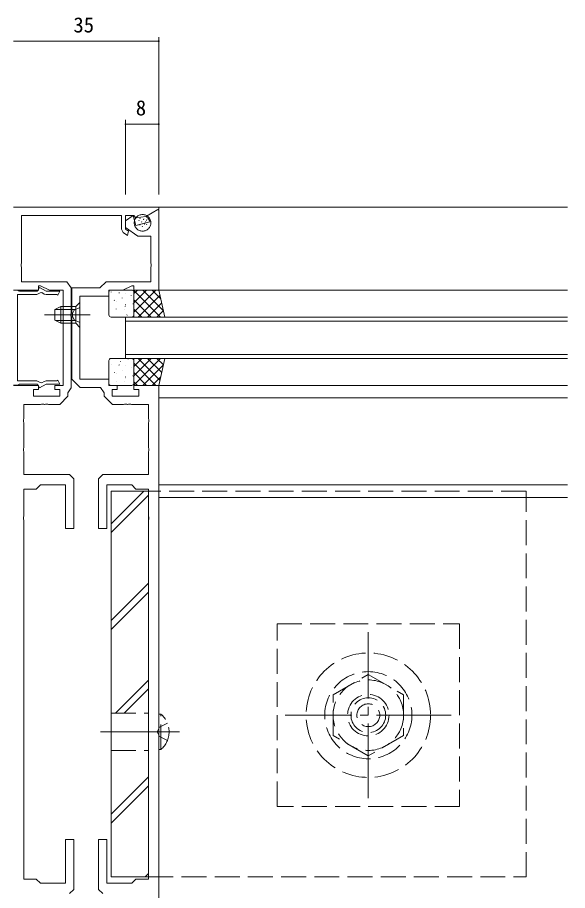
# Model space of a CAD drawing. Units: millimetres, scale not verified. Extents: x -594 to 539, y -420 to 386.
# Drawn here: x -101.5 to 31, y -302.8 to -92.3 of the extents above; entities that cross this region are included whole.
import ezdxf
from ezdxf.enums import TextEntityAlignment as Align

# ---------------------------------------------------------------- set-up
doc = ezdxf.new("R2010")
doc.units = ezdxf.units.MM
doc.header["$LTSCALE"] = 2
for name, pattern in [('CHAIN2', [12, 9, -1, 1, -1]), ('DASHED3', [4, 3, -1]), ('DOUBLE_CHAIN2', [12.8, 9, -1, 0.6, -0.6, 0.6, -1])]:
    doc.linetypes.add(name, pattern=pattern)
for name, color, linetype, lineweight in [('0-3_YKK_11', 7, 'Continuous', 9), ('0-4_YKK_12', 2, 'Continuous', 9), ('0-6_YKK_13', 4, 'Continuous', 9), ('0-7_YKK_D', 6, 'Continuous', 9)]:
    doc.layers.add(name, color=color, linetype=linetype, lineweight=lineweight)
doc.styles.add('ＭＳ ゴシック', font='')
doc.styles.get('ＭＳ ゴシック').set_extended_font_data('MS Gothic')

msp = doc.modelspace()

# ---------------------------------------------------------------- linework, layer by layer
at = {"layer": '0-3_YKK_11'}
for points in [[(-75.017, -143.666), (-75.5, -143.328), (-75.5, -140), (-73.49, -140), (-73, -140.584), (-70.6, -140.29), (-67.5, -138.5), (-67.5, -138), (-102.5, -138)], [(-67.5, -337), (-67.5, -181), (-73.5, -181), (-73.5, -182), (-72.3, -182), (-72.3, -183.6), (-78.7, -183.6), (-78.7, -182), (-77.5, -182), (-77.5, -181), (-79.5, -181), (-79.5, -179.5), (-86.5, -179.5), (-86.5, -159.5), (-79.5, -159.5), (-79.5, -158), (-76.144, -158), (-74, -157), (-73.5, -157), (-73.5, -158), (-67.5, -158), (-67.5, -138.731), (-67.7, -138.615), (-70.449, -140.203), (-70.449, -140.434), (-70.168, -140.597), (-69.702, -141.204), (-69.61, -141.547), (-72.99, -142.453), (-73.647, -140.002), (-75.5, -141.3), (-75.5, -142.899), (-72.5, -145), (-69.43, -145), (-69.43, -151.542), (-69.31, -151.725), (-69.31, -152.275), (-69.43, -152.458), (-69.43, -156), (-80.2, -156)], [(-100, -202.5), (-100, -196.958), (-100.12, -196.775), (-100.12, -196.225), (-100, -196.042), (-100, -189.958), (-100.12, -189.775), (-100.12, -189.225), (-100, -189.042), (-100, -185.6), (-95.958, -185.6), (-95.775, -185.48), (-95.225, -185.48), (-95.042, -185.6), (-94.958, -185.6), (-94.775, -185.48), (-94.225, -185.48), (-94.042, -185.6), (-91.37, -185.6), (-89.37, -183.6), (-89.37, -182.743), (-88.57, -181.6), (-88.57, -164.458), (-88.69, -164.275), (-88.69, -163.725), (-88.57, -163.542), (-88.57, -157.5), (-89.62, -156), (-100.57, -156), (-100.57, -152.458), (-100.69, -152.275), (-100.69, -151.725), (-100.57, -151.542), (-100.57, -140), (-76.5, -140), (-76.5, -143.328), (-76.074, -144.147), (-75.023, -144.882), (-74.783, -143.714), (-75.017, -143.666)], [(-102.5, -158), (-96.5, -158), (-96.5, -157), (-96, -157), (-93.855, -158), (-90.5, -158), (-90.5, -181), (-92.5, -181), (-92.5, -182), (-91.3, -182), (-91.3, -183.6), (-97.7, -183.6), (-97.7, -182), (-96.5, -182), (-96.5, -181), (-102.5, -181)], [(-102.5, -180.95), (-101.5, -180.95), (-101.327, -180.85), (-101.067, -180.7), (-96.75, -180.7), (-96.225, -181.61), (-94.649, -180.7), (-91.3, -180.7), (-91.799, -179.767), (-92.048, -179.9), (-94.595, -179.9), (-95.095, -180.034), (-95.681, -180.372), (-96.07, -180.294), (-96.865, -179.9), (-101.5, -179.9), (-101.5, -159.1), (-96.865, -159.1), (-96.07, -158.706), (-95.681, -158.628), (-95.095, -158.966), (-94.595, -159.1), (-92.048, -159.1), (-91.799, -159.233), (-91.3, -158.3), (-94.649, -158.3), (-96.225, -157.39), (-96.75, -158.3), (-101.067, -158.3), (-101.327, -158.15), (-101.5, -158.05), (-102.5, -158.05)], [(-80.2, -156), (-81.7, -157.5), (-88.43, -157.5), (-88.43, -163.542), (-88.31, -163.725), (-88.31, -164.275), (-88.43, -164.458), (-88.43, -179.5), (-86.43, -181.5), (-81.5, -181.5), (-80.63, -182.742), (-80.63, -183.6), (-78.63, -185.6), (-75.958, -185.6), (-75.775, -185.48), (-75.225, -185.48), (-75.042, -185.6), (-74.958, -185.6), (-74.775, -185.48), (-74.225, -185.48), (-74.042, -185.6), (-70, -185.6), (-70, -189.042), (-69.88, -189.225), (-69.88, -189.775), (-70, -189.958), (-70, -196.042), (-69.88, -196.225), (-69.88, -196.775), (-70, -196.958), (-70, -202.5), (-81, -202.5), (-82, -203.5), (-82, -215.5), (-80, -215.5), (-80, -205), (-74, -205), (-73, -206), (-70, -206), (-70, -212.542)], [(-89, -303.5), (-88, -302.5), (-88, -290.5), (-90, -290.5), (-90, -301), (-96, -301), (-97, -300), (-100, -300), (-100, -213.458), (-100.12, -213.275), (-100.12, -212.725), (-100, -212.542), (-100, -206), (-97, -206), (-96, -205), (-90, -205), (-90, -215.5), (-88, -215.5), (-88, -203.5), (-89, -202.5), (-100, -202.5)], [(-70, -212.542), (-69.88, -212.725), (-69.88, -213.275), (-70, -213.458), (-70, -300), (-73, -300), (-74, -301), (-80, -301), (-80, -290.5), (-82, -290.5), (-82, -302.5), (-81, -303.5)]]:
    msp.add_lwpolyline(points, dxfattribs=at)
at = {"layer": '0-4_YKK_12'}
for p, q in [((-67.8, -138), (31, -138)), ((-67.5, -158), (31, -158)), ((-75.5, -174.5), (-75.5, -164.5)), ((-75.5, -164.5), (31, -164.5)), ((-75.5, -165.5), (31, -165.5)), ((-75.5, -173.5), (31, -173.5)), ((-75.5, -174.5), (31, -174.5)), ((-67.5, -181), (31, -181)), ((-67.5, -184), (31, -184)), ((-67.5, -205), (31, -205)), ((-67.5, -208), (31, -208))]:
    msp.add_line(p, q, dxfattribs=at)
at = {"layer": '0-6_YKK_13', "linetype": 'DOUBLE_CHAIN2'}
for p, q in [((-72.027, -140.857), (-71.949, -140.673)), ((-71.202, -141.032), (-71.123, -140.848)), ((-70.479, -141.214), (-70.401, -141.03)), ((-72.285, -141.347), (-72.207, -141.163)), ((-72.088, -142.355), (-72.01, -142.171)), ((-71.689, -141.65), (-71.61, -141.466)), ((-71.485, -142.111), (-71.406, -141.927)), ((-71.485, -142.761), (-71.407, -142.577)), ((-70.953, -142.212), (-70.874, -142.028)), ((-70.761, -141.644), (-70.683, -141.46)), ((-70.412, -142.292), (-70.334, -142.108))]:
    msp.add_line(p, q, dxfattribs=at)
at = {"layer": '0-6_YKK_13'}
for p, q in [((-79.5, -164), (-79.5, -158.5)), ((-79, -158), (-74, -158)), ((-78.936, -158.444), (-78.96, -158.488)), ((-76.992, -158.636), (-77.08, -158.683)), ((-76.312, -159.878), (-76.336, -159.921)), ((-75.577, -158.808), (-75.585, -158.815)), ((-74.121, -159.235), (-74.145, -159.278)), ((-68.166, -158), (-73.5, -163.334)), ((-70.411, -158), (-73.5, -161.089)), ((-72.656, -158), (-73.5, -158.844)), ((-73.5, -158), (-73.5, -164.5)), ((-67.5, -158), (-73.5, -158)), ((-67.098, -164.5), (-73.5, -158.098)), ((-73.5, -158.5), (-73.5, -164)), ((-67.204, -159.283), (-72.421, -164.5)), ((-66.344, -163.009), (-71.353, -158)), ((-67.018, -160.09), (-69.108, -158)), ((-66, -164.5), (-67.5, -158)), ((-92.5, -162.7), (-91.1, -162)), ((-87.5, -162), (-91.1, -162)), ((-91.1, -166), (-91.1, -162)), ((-86.5, -161), (-87.5, -162)), ((-87.5, -162), (-87.5, -166)), ((-86.5, -167), (-86.5, -161)), ((-78.202, -160.469), (-78.226, -160.513)), ((-77.782, -160.783), (-77.79, -160.789)), ((-75.578, -161.902), (-75.602, -161.946)), ((-75.467, -161.526), (-75.555, -161.572)), ((-73.688, -161.311), (-73.712, -161.355)), ((-73.595, -160.627), (-73.602, -160.634)), ((-69.343, -164.5), (-73.5, -160.343)), ((-66.783, -161.107), (-70.175, -164.5)), ((-92.5, -165.3), (-92.5, -162.7)), ((-87.5, -162.654), (-92.409, -162.654)), ((-77.77, -162.545), (-77.794, -162.589)), ((-75.762, -162.569), (-75.77, -162.575)), ((-75.146, -163.979), (-75.17, -164.023)), ((-71.588, -164.5), (-73.5, -162.588)), ((-66.362, -162.931), (-67.93, -164.5)), ((-92.5, -165.3), (-91.1, -166)), ((-87.5, -165.346), (-92.409, -165.346)), ((-87.5, -166), (-91.1, -166)), ((-86.5, -167), (-87.5, -166)), ((-74, -164.5), (-79, -164.5)), ((-73.5, -164.5), (-66, -164.5)), ((-79, -174.5), (-74, -174.5)), ((-74.855, -174.61), (-74.879, -174.654)), ((-73.5, -174.5), (-66, -174.5)), ((-69.343, -174.5), (-73.5, -178.657)), ((-71.588, -174.5), (-73.5, -176.412)), ((-67.098, -174.5), (-73.5, -180.902)), ((-73.5, -181), (-73.5, -174.5)), ((-67.204, -179.717), (-72.421, -174.5)), ((-66.783, -177.893), (-70.175, -174.5)), ((-66.362, -176.068), (-67.93, -174.5)), ((-66, -174.5), (-67.5, -181)), ((-79.5, -180.5), (-79.5, -175)), ((-78.936, -175.844), (-78.96, -175.888)), ((-76.992, -176.036), (-77.08, -176.083)), ((-76.745, -175.201), (-76.769, -175.245)), ((-75.577, -176.208), (-75.585, -176.214)), ((-74.121, -176.635), (-74.145, -176.678)), ((-73.5, -175), (-73.5, -180.5)), ((-68.166, -181), (-73.5, -175.666)), ((-66.344, -175.991), (-71.353, -181)), ((-78.202, -177.869), (-78.226, -177.913)), ((-77.782, -178.183), (-77.79, -178.189)), ((-76.312, -177.278), (-76.336, -177.322)), ((-73.688, -178.711), (-73.712, -178.755)), ((-73.595, -178.027), (-73.602, -178.034)), ((-70.411, -181), (-73.5, -177.911)), ((-67.018, -178.91), (-69.108, -181)), ((-74, -181), (-79, -181)), ((-77.77, -179.945), (-77.794, -179.989)), ((-75.762, -179.969), (-75.77, -179.975)), ((-75.578, -179.302), (-75.602, -179.346)), ((-75.467, -178.926), (-75.555, -178.972)), ((-72.656, -181), (-73.5, -180.156)), ((-67.5, -181), (-73.5, -181)), ((-79, -206.5), (-70, -206.5)), ((-79, -214.37), (-71.13, -206.5)), ((-79, -299.5), (-79, -206.5)), ((-79, -216.493), (-70, -207.493)), ((-70, -206.5), (-70, -299.5)), ((-79, -237.704), (-70, -228.704)), ((-79, -239.827), (-70, -230.827)), ((-77.961, -260), (-70, -252.039)), ((-75.838, -260), (-70, -254.162)), ((-79, -284.373), (-70, -275.373)), ((-79, -286.496), (-70, -277.496)), ((-70.792, -299.5), (-70, -298.708)), ((-70, -299.5), (-79, -299.5))]:
    msp.add_line(p, q, dxfattribs=at)
at = {"layer": '0-6_YKK_13', "linetype": 'CHAIN2'}
for p, q in [((-84, -164), (-95, -164)), ((-17.001, -280.499), (-17.001, -240.499)), ((2.999, -260.499), (-37.001, -260.499)), ((-67.5, -264.5), (-81.5, -264.5)), ((-62.5, -264.5), (-76, -264.5))]:
    msp.add_line(p, q, dxfattribs=at)
at = {"layer": '0-6_YKK_13', "linetype": 'DASHED3'}
for p, q in [((-87.843, -162.855), (-88.452, -164)), ((-87.843, -165.145), (-88.452, -164)), ((-86.5, -162.2), (-87.843, -162.855)), ((-86.5, -165.8), (-87.843, -165.145)), ((21, -206.5), (-70, -206.5)), ((21, -299.5), (21, -206.5)), ((-39.001, -282.499), (-39.001, -238.499)), ((-39.001, -238.499), (4.999, -238.499)), ((4.999, -238.499), (4.999, -282.499)), ((-25.501, -255.592), (-17.001, -250.684)), ((-25.501, -265.407), (-25.501, -255.592)), ((-79, -260), (-70, -260)), ((-67.5, -268.75), (-67.5, -260.25)), ((-66.991, -260.25), (-67.5, -260.25)), ((-66.991, -268.75), (-66.991, -260.25)), ((-65.404, -262.425), (-67.311, -263.355)), ((-67.311, -263.355), (-67.919, -264.5)), ((-67.311, -265.645), (-67.919, -264.5)), ((-65.404, -266.575), (-67.311, -265.645)), ((-17.001, -270.314), (-25.501, -265.407)), ((-8.501, -265.407), (-17.001, -270.314)), ((-79, -269), (-70, -269)), ((-66.991, -268.75), (-67.5, -268.75)), ((4.999, -282.499), (-39.001, -282.499)), ((-70, -299.5), (21, -299.5))]:
    msp.add_line(p, q, dxfattribs=at)
msp.add_lwpolyline([(-17.001, -250.684), (-8.501, -255.592), (-8.501, -265.407)], dxfattribs=at)
at = {"layer": '0-6_YKK_13', "linetype": 'DOUBLE_CHAIN2'}
msp.add_circle((-71.401, -141.8), 2, dxfattribs=at)
at = {"layer": '0-6_YKK_13', "linetype": 'DASHED3'}
for radius in [15, 10.5, 8.5, 5, 5, 4.19, 2.75]:
    msp.add_circle((-17.001, -260.499), radius, dxfattribs=at)
at = {"layer": '0-6_YKK_13'}
for centre, start, end in [((-79, -158.5), 90, 179.99998), ((-74, -158.5), 0, 90), ((-79, -164), 180, 270), ((-74, -164), 270, 0), ((-79, -175), 90, 180), ((-74, -175), 0, 90), ((-79, -180.5), 180, 270), ((-74, -180.5), 270, 0)]:
    msp.add_arc(centre, 0.5, start, end, dxfattribs=at)
at = {"layer": '0-6_YKK_13', "linetype": 'DASHED3'}
msp.add_arc((-70.531, -264.5), 5.531, 309.79411, 50.20587, dxfattribs=at)
at = {"layer": '0-7_YKK_D'}
for p, q in [((-102.5, -98), (-67.5, -98)), ((-67.5, -135), (-67.5, -97)), ((-75.5, -135), (-75.5, -117)), ((-67.5, -135), (-67.5, -117)), ((-67.5, -118), (-75.5, -118))]:
    msp.add_line(p, q, dxfattribs=at)
for centre, start, end in [((-67.5, -98), 0, 180), ((-67.5, -98), 180, 0), ((-75.5, -118), 0, 180), ((-75.5, -118), 180, 0), ((-67.5, -118), 0, 180), ((-67.5, -118), 180, 0)]:
    msp.add_arc(centre, 0.106, start, end, dxfattribs=at)

# ---------------------------------------------------------------- texts
at = {"layer": '0-7_YKK_D', "color": 4, "style": 'ＭＳ ゴシック'}
for s, p in [('35', (-88.07, -97)), ('8', (-73.035, -117))]:
    msp.add_text(s, height=3.666, dxfattribs=at).set_placement(p, align=Align.BOTTOM_LEFT)

doc.saveas('drawing.dxf')
